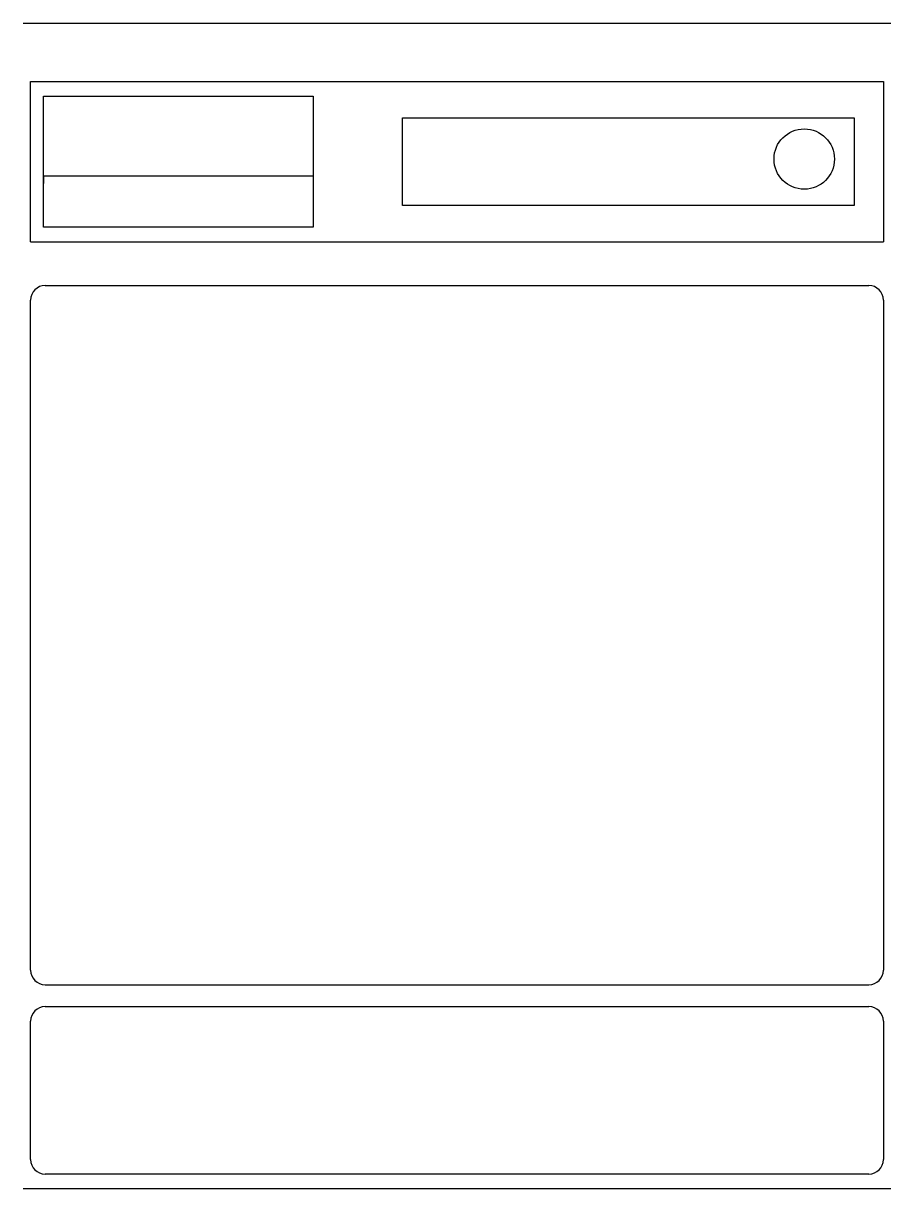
# Model space of a CAD drawing. Extents: x -59.5 to 0, y 0 to 80.
import ezdxf

# ---------------------------------------------------------------- set-up
doc = ezdxf.new("R2010")
doc.units = 0
doc.header["$LTSCALE"] = 25
doc.header["$MEASUREMENT"] = 0
doc.layers.get('0').update_dxf_attribs({"linetype": 'CONTINUOUS'})

msp = doc.modelspace()

# ---------------------------------------------------------------- linework, layer by layer
at = {"color": 0, "linetype": 'ByBlock'}
for p, q in [((-59.5, 80), (0, 80)), ((-59, 76), (-0.5, 76)), ((-59, 65), (-59, 76)), ((-0.5, 76), (-0.5, 65)), ((-58.125, 66), (-58.125, 75)), ((-58.125, 75), (-39.625, 75)), ((-39.625, 75), (-39.625, 66)), ((-33.5, 73.5), (-2.5, 73.5)), ((-33.5, 67.5), (-33.5, 73.5)), ((-2.5, 73.5), (-2.5, 67.5)), ((-39.625, 69.5), (-58.125, 69.5)), ((-58.125, 69.5), (-58.125, 69)), ((-39.625, 69), (-39.625, 67.5)), ((-2.5, 67.5), (-33.5, 67.5)), ((-39.625, 66), (-58.125, 66)), ((-59, 65), (-0.5, 65)), ((-58, 62), (-1.5, 62)), ((-59, 15), (-59, 61)), ((-0.5, 61), (-0.5, 15)), ((-58, 14), (-1.5, 14)), ((-58, 12.5), (-1.5, 12.5)), ((-59, 2), (-59, 11.5)), ((-0.5, 11.5), (-0.5, 2)), ((-1.5, 1), (-58, 1)), ((0, 0), (-59.5, 0))]:
    msp.add_line(p, q, dxfattribs=at)
msp.add_circle((-5.929, 70.681), 2.074, dxfattribs=at)
for centre, start, end in [((-58, 61), 90, 180), ((-1.5, 61), 0, 90), ((-58, 15), 180, 270), ((-1.5, 15), 270, 0), ((-58, 11.5), 90, 180), ((-1.5, 11.5), 0, 90), ((-58, 2), 180, 270), ((-1.5, 2), 270, 0)]:
    msp.add_arc(centre, 1, start, end, dxfattribs=at)

doc.saveas('drawing.dxf')
